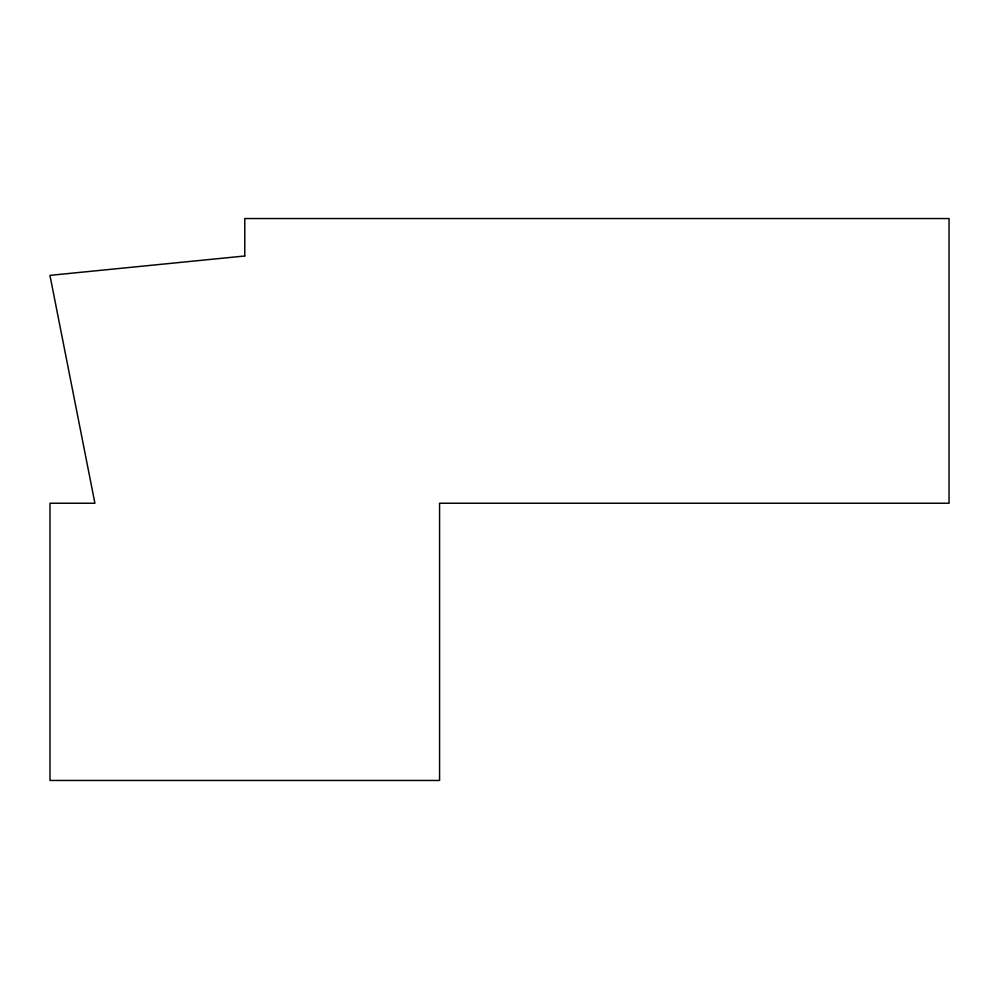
<?xml version="1.0" encoding="UTF-8"?>
<svg xmlns="http://www.w3.org/2000/svg" width="999" height="999" viewBox="0 0 999 999"><rect width="100%" height="100%" fill="white"/><g stroke="black" fill="none" stroke-linecap="round" stroke-linejoin="round"><path stroke-width="1.5" d="M244.78 255.994L49.95 275.362L94.917 503.246L49.975 503.246L49.975 780.456L439.572 780.456L439.572 503.246L949.05 503.246L949.05 218.544L244.78 218.544L244.78 255.994"/></g></svg>
